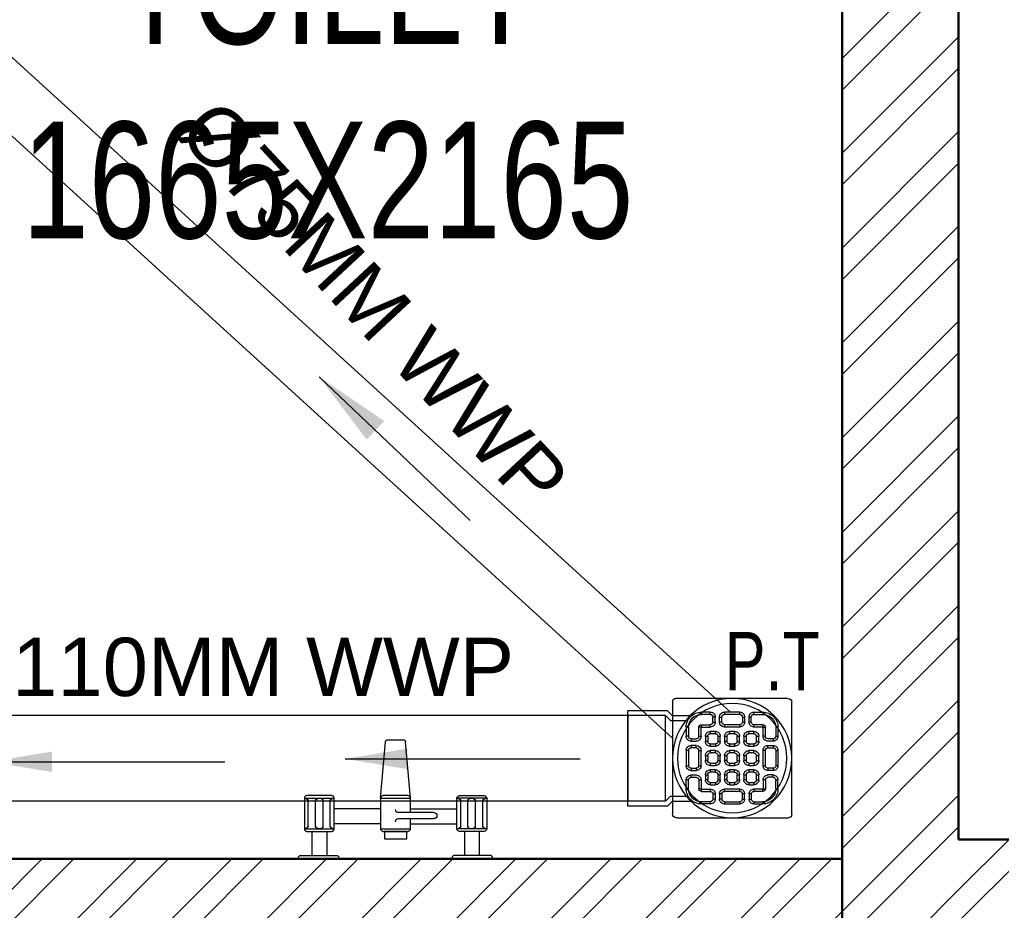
# Model space of a CAD drawing. Header units: millimetres. Extents: x 554 to 29966, y 4404 to 52986.
# Drawn here: x 18067 to 19330, y 20709 to 21855 of the extents above; entities that cross this region are included whole.
import ezdxf

# ---------------------------------------------------------------- set-up
doc = ezdxf.new("R2010")
doc.units = ezdxf.units.MM
doc.linetypes.add('DASHED2', pattern=[0.375, 0.25, -0.125])
for name, color, linetype, lineweight in [('A-TEXT-ROOM-50', 7, 'Continuous', 9), ('FUR', 7, 'Continuous', 15), ('PP-BEAM', 6, 'DASHED2', 30), ('PP-WALL', 7, 'Continuous', 30), ('WALL HATCH', 8, 'Continuous', 0)]:
    doc.layers.add(name, color=color, linetype=linetype, lineweight=lineweight)
doc.layers.add('SH - WWP', color=94, linetype='Continuous', lineweight=0, true_color=0x009e00)
doc.layers.add('SH- WWP', color=92, linetype='Continuous')
doc.styles.add('_MAA_200', font='Arial Narrow.ttf', dxfattribs={"height": 100})
doc.styles.add('ARIAL', font='Arial.ttf')
doc.styles.add('ARIEL', font='SANSS___.TTF', dxfattribs={"width": 0.75})
doc.styles.get("Standard").update_dxf_attribs({"font": 'arial.ttf'})
doc.dimstyles.new('COLUMN DIM PLAN', dxfattribs={"dimtxt": 100, "dimasz": 50, "dimexe": 0, "dimexo": 0, "dimgap": 30, "dimtad": 0, "dimdec": 0, "dimdsep": 46, "dimtxsty": '_MAA_200', "dimblk": 'ARCHTICK', "dimcen": 2.5, "dimdle": 50, "dimclrd": 256, "dimclre": 256, "dimclrt": 256, "dimadec": 0, "dimazin": 0, "dimtfac": 1, "dimtdec": 0, "dimtmove": 1, "dimatfit": 3, "dimfxl": 1, "dimlwd": -1, "dimlwe": -1, "dimarcsym": 0})
pattern_1 = [(45, (-2728487.738031354, 3305291.588856062), (-60.98795987733971, 60.98795987733972), []), (45, (-2728447.079391504, 3305291.588856062), (-60.98795987733971, 60.98795987733972), [])]

# ---------------------------------------------------------------- blocks, each defined once
blk = doc.blocks.new('BATH-MX-PN')
for p, q in [((0.5043097716843477, 0), (-0.5043097716843477, 0)), ((-4.21781996241043, -1.383619543368695), (-4.21781996241043, -0.1718902984205215)), ((-3.46781996241043, -1.383619543368695), (-3.46781996241043, -0.1718902984205215)), ((3.467819962406792, -1.383619543368695), (3.467819962406792, -0.1718902984205215)), ((4.217819962406792, -1.383619543368695), (4.217819962406792, -0.1718902984205215)), ((-0.75, -1.771001531083584), (-3.09281996241043, -1.771001531083584)), ((0.75, -1.771001531083584), (3.092819962406792, -1.771001531083584)), ((0.1484578810177481, -2.023837660305614), (1.935955983282838, -2.023837660305614)), ((1.935955983282838, -2.327232387920957), (0.1484578810177481, -2.327232387920957)), ((-0.75, -2.521001531083584), (-3.108424269861643, -2.521001531083584)), ((0.75, -2.521001531083584), (3.108424269858005, -2.521001531083584)), ((-0.75, -3.056391233252725), (-0.5083386521564535, -5.883959367659372)), ((0.75, -3.056391233252497), (0.5083386521582725, -5.883959367659826)), ((-0.3836601466664433, -5.99999999999909), (0.3836601466682623, -5.99999999999909))]:
    blk.add_line(p, q)
at = {"color": 3}
for p, q in [((-4.59281996241043, -1.50861954336892), (-3.09281996241043, -1.50861954336892)), ((-4.401132999813853, -1.633619543369149), (-4.401132999813853, -2.931391233252725)), ((-4.030337263991896, -1.633619543369149), (-4.030337263991896, -2.931391233252725)), ((-3.63863092018073, -1.633619543369149), (-3.63863092018073, -2.931391233252725)), ((-3.284506925007008, -1.633619543369149), (-3.284506925007008, -2.931391233252725)), ((-0.75, -1.50861954336892), (0.75, -1.50861954336892)), ((4.592819962406792, -1.50861954336892), (3.092819962406792, -1.50861954336892)), ((3.284506925003368, -1.633619543369149), (3.284506925003368, -2.931391233252725)), ((3.638630920177091, -1.633619543369149), (3.638630920177091, -2.931391233252725)), ((4.030337263988258, -1.633619543369149), (4.030337263988258, -2.931391233252725)), ((4.401132999810213, -1.633619543369149), (4.401132999810213, -2.931391233252725)), ((-4.59281996241043, -3.056391233252725), (-3.09281996241043, -3.056391233252725)), ((-0.75, -3.056391233252725), (0.75, -3.056391233252725)), ((4.592819962406792, -3.056391233252725), (3.092819962406792, -3.056391233252725))]:
    blk.add_line(p, q, dxfattribs=at)
for points in [[(-4.764808629784964, -0.1718902984205215), (-2.975146603770553, -0.1718902984205215, 0.4142135623730951), (-2.850146603770553, -0.0468902984205215), (-2.850146603770553, 6.821e-13), (-4.889808629784964, 6.821e-13), (-4.889808629784964, -0.0468902984205215, 0.4142135623730951)], [(4.764808629781327, -0.1718902984205215), (2.975146603766915, -0.1718902984205215, -0.4142135623730951), (2.850146603766915, -0.0468902984205215), (2.850146603766915, 6.821e-13), (4.889808629781327, 6.821e-13), (4.889808629781327, -0.0468902984205215, -0.4142135623730951)], [(-4.46781996241043, -1.383619543368922), (-3.21781996241043, -1.383619543368922, -0.4142135623731435), (-3.09281996241043, -1.508619543368695), (-3.09281996241043, -3.056391233252497, -0.4142135623730951), (-3.21781996241043, -3.181391233252497), (-4.46781996241043, -3.181391233252497, -0.4142135623731435), (-4.59281996241043, -3.056391233252725), (-4.59281996241043, -1.50861954336892, -0.4142135623730951)], [(4.467819962406792, -1.383619543368922), (3.217819962406792, -1.383619543368922, 0.4142135623731435), (3.092819962406792, -1.508619543368695), (3.092819962406792, -3.056391233252497, 0.4142135623730951), (3.217819962406792, -3.181391233252497), (4.467819962406792, -3.181391233252497, 0.4142135623731435), (4.592819962406792, -3.056391233252725), (4.592819962406792, -1.50861954336892, 0.4142135623730951)]]:
    blk.add_lwpolyline(points, format="xyb", close=True)
blk.add_lwpolyline([(0.75, -2.327232387920957), (0.75, -3.056391233252497, -0.4142135623730951), (0.625, -3.181391233252497), (-0.625, -3.181391233252497, -0.4142135623731435), (-0.75, -3.056391233252725), (-0.75, -1.50861954336892, -0.4142135623730951), (-0.625, -1.383619543368922), (0.625, -1.383619543368922, -0.4142135623731435), (0.75, -1.508619543368695), (0.75, -2.023837660305614)], format="xyb")
blk.add_lwpolyline([(-0.562500000001819, -1.008619543368012), (0.562500000001819, -1.008619543368012), (0.562500000001819, -1.383619543368695), (-0.562500000001819, -1.383619543368695)], close=True)
for centre, radius, start, end in [((-4.584641988545627, -1.705554222123964), 0.1971044062240025, 21.40495078867724, 92.37791704782197), ((-3.834484092085403, -1.724553403151274), 0.2159338597811766, 24.9052573512395, 155.0947426488699), ((-3.100997936275232, -1.705554222123964), 0.1971044062236953, 87.62208295217803, 158.5950492113227), ((3.100997936271595, -1.705554222123964), 0.1971044062236953, 21.40495078867724, 92.37791704782197), ((3.834484092081765, -1.724553403151274), 0.2159338597811766, 24.90525735113007, 155.0947426487605), ((4.584641988541988, -1.705554222123964), 0.1971044062240025, 87.62208295217803, 158.5950492113227), ((-4.584641988545627, -2.85945655449791), 0.1971044062236953, 267.6220829521781, 338.5950492113228), ((-3.834484092085403, -2.840457373470597), 0.2159338597828265, 204.9052573510362, 335.0947426488543), ((-3.100997936275232, -2.85945655449791), 0.1971044062240025, 201.4049507886773, 272.3779170478219), ((3.100997936271595, -2.85945655449791), 0.1971044062240025, 267.6220829521781, 338.5950492113228), ((3.834484092081765, -2.840457373470597), 0.2159338597828265, 204.9052573511457, 335.0947426489638), ((4.584641988541988, -2.85945655449791), 0.1971044062236953, 201.4049507886773, 272.3779170478219)]:
    blk.add_arc(centre, radius, start, end, dxfattribs=at)
for centre, radius, start, end in [((0.1484578810177481, -1.872140296500901), 0.1516973638076706, 180, 270), ((0.1484578810177481, -2.47892975172567), 0.1516973638076706, 90.00000000000006, 180), ((1.935955983282838, -2.175535024113286), 0.1516973638076706, 270, 90), ((-0.3836601466664433, -5.87499999999909), 0.125, 184.1101959847195, 269.999999999987), ((0.3836601466682623, -5.874999999999543), 0.125, 269.9999999999705, 355.8898040152803)]:
    blk.add_arc(centre, radius, start, end)
blk = doc.blocks.new('PP-P TRAP')
at = {"linetype": 'Continuous', "ltscale": 0.005}
for p, q in [((-556.185847199262, 11572.39852782157), (-571.660399644338, 11572.39852782157)), ((-550.0192182935675, 11572.39852782157), (-554.3796834098465, 11568.0380627053)), ((-550.0192182935675, 11497.39852782158), (-550.0192182935675, 11572.39852782157)), ((-550.0192182935675, 11572.39852782157), (-516.8796834098467, 11572.39852782157)), ((-554.3796834098465, 11568.0380627053), (-567.7196047644335, 11568.0380627053)), ((-554.3796834098465, 11501.75899293786), (-568.1954321768212, 11501.75899293786)), ((-550.0192182935675, 11497.39852782158), (-554.3796834098465, 11501.75899293786)), ((-556.185847199262, 11497.39852782158), (-572.2578822526878, 11497.39852782158)), ((-550.0192182935675, 11497.39852782158), (-516.8796834098465, 11497.39852782158))]:
    blk.add_line(p, q, dxfattribs=at)
at = {"linetype": 'Continuous'}
for p, q in [((-551.8253820829827, 11576.75899293785), (-556.2025601625498, 11572.38181485831)), ((-551.8253820829827, 11576.75899293785), (-516.8796834098467, 11576.75899293785)), ((-516.8796834098465, 11493.0380627053), (-516.8796834098465, 11576.75899293785)), ((-551.8253820829827, 11493.0380627053), (-556.185847199262, 11497.39852782158)), ((-551.8253820829827, 11493.0380627053), (-516.8796834098465, 11493.0380627053))]:
    blk.add_line(p, q, dxfattribs=at)
blk.add_line((-516.8796834098467, 11572.39852782157), (-516.8796834098467, 11497.39852782158))
at = {"linetype": 'Continuous', "ltscale": 0.005}
for centre, radius in [((-608.4494508520622, 11535.18922549547), 52.32558139534866), ((-608.449450852138, 11535.18922549547), 47.96511627912035)]:
    blk.add_circle(centre, radius, dxfattribs=at)
blk = doc.blocks.new('PP-GRATING')
at = {"linetype": 'Continuous'}
for p, q in [((-966.4144129025217, -274.4429028515654), (-864.7485518642907, -274.442902851642)), ((-969.9000995671132, -379.5944505533491), (-969.9000995669104, -277.9285895157014)), ((-861.8438129772788, -277.3476417382476), (-861.8438129774815, -379.013502777595)), ((-943.7574495858084, -286.8751847800874), (-943.7574495856059, -288.9665967785021)), ((-935.6241807027341, -286.8751847803665), (-943.7574485713403, -286.8751847799599)), ((-935.6241807025312, -288.9665967787812), (-943.7574485713403, -288.9665967787812)), ((-935.6241807025312, -288.9665967787812), (-935.6241807027341, -286.8751847803665)), ((-933.3003895928712, -295.9379701066707), (-933.3003895926427, -291.2903879291718)), ((-931.2089775941515, -291.2903879655918), (-933.3003895928712, -291.2903879648821)), ((-931.2089775939234, -295.9379701069499), (-931.2089775945576, -291.290387928817)), ((-927.2585327082877, -291.290389916237), (-927.2585327080847, -295.9379720943947)), ((-925.1671207102022, -291.290389915907), (-927.2585327082877, -291.290389916237)), ((-925.1671207102022, -291.290389915907), (-925.1671207099994, -295.93797209404)), ((-922.8433296001364, -286.8751869309629), (-908.9005829436215, -286.8751869309629)), ((-922.8433296007704, -288.9665989293776), (-908.9005829434187, -288.9665989287187)), ((-922.843329194983, -288.966598806196), (-922.8433291947547, -286.8751868077811)), ((-908.9005829434187, -286.8751868083393), (-908.9005829436215, -288.966598806779)), ((-906.5767918339616, -295.9379721354809), (-906.5767918345956, -291.2903900383022)), ((-904.4853798354704, -291.2903901468003), (-906.5767918341901, -291.2903901471543)), ((-904.4853798356733, -295.937972135151), (-904.4853798359017, -291.2903900379471)), ((-900.5349349496063, -295.9379701069499), (-900.5349349498343, -291.290387928792)), ((-900.5349349500374, -291.2903879651352), (-898.4435229513178, -291.290387965211)), ((-898.4435229508866, -295.9379701066208), (-898.4435229511147, -291.2903879284363)), ((-896.1197318420891, -286.875184780518), (-887.9864639724175, -286.8751847809496)), ((-896.1197318418609, -288.9665967782738), (-896.1197318420891, -286.875184780518)), ((-896.1197318418609, -288.9665967782738), (-887.9864639726202, -288.9665967787053)), ((-887.9864629585833, -286.8751847806198), (-887.9864629585833, -288.9665967784004)), ((-955.3764051326382, -300.5855523253316), (-957.4678171315609, -300.5855523258889)), ((-957.4678171311548, -300.5855517172084), (-957.4678171315609, -308.7188210875317)), ((-955.376405132841, -300.5855517179192), (-955.3764051324353, -308.7188210872027)), ((-946.0812406950376, -308.7188212087107), (-946.0812406946319, -300.5855522046859)), ((-943.9898286961154, -300.5855522043308), (-946.0812406948347, -300.5855523264222)), ((-943.989828696344, -308.7188212090148), (-943.9898286961154, -300.5855522043308)), ((-943.7574495851745, -298.2617612168375), (-943.7574495853779, -300.3531732145934)), ((-943.7574495851745, -298.2617612168375), (-935.6241811078874, -298.2617612157479)), ((-943.7574495853779, -300.3531732145934), (-935.6241811085215, -300.3531732147717)), ((-935.6241811085215, -300.3531732147717), (-935.6241811078874, -298.2617612157479)), ((-933.3003895928712, -295.9379701066707), (-931.2089775939234, -295.9379701069499)), ((-927.2585327080847, -295.93797205762), (-925.1671207099994, -295.93797209404)), ((-922.8433296007704, -298.2617632444057), (-908.9005829434187, -298.2617632450646)), ((-922.8433296007704, -298.2617632444057), (-922.8433296001364, -300.3531752428454)), ((-922.8433296001364, -300.3531752428454), (-908.9005829436215, -300.3531752428454)), ((-908.9005829434187, -298.2617632450646), (-908.9005829436215, -300.3531752428454)), ((-906.5767918339616, -295.9379721354809), (-904.4853798356733, -295.937972135151)), ((-898.4435229508866, -295.9379701066208), (-900.5349349496063, -295.9379701069499)), ((-887.9864629592171, -298.261761216686), (-896.1197314365048, -298.2617612162803)), ((-896.1197314360736, -300.3531732153041), (-896.1197314365048, -298.2617612162803)), ((-887.986462958786, -300.3531732151016), (-896.1197314360736, -300.3531732153041)), ((-887.9864629592171, -298.261761216686), (-887.986462958786, -300.3531732151016)), ((-887.7540838476425, -308.7188212085331), (-887.7540838480483, -300.5855522044575)), ((-887.7540838480483, -300.5855522044575), (-885.6626718495572, -300.5855523258639)), ((-885.6626718491261, -308.7188212094464), (-885.6626718493542, -300.5855522041276)), ((-876.3675074111198, -300.585551718249), (-876.3675074115511, -308.7188210875069)), ((-876.3675074113228, -300.5855523256615), (-874.2760954128314, -300.5855523265996)), ((-874.2760954130345, -300.5855517179192), (-874.2760954128314, -308.7188210871777)), ((-955.3764051324353, -308.7188210872027), (-957.4678171313577, -308.718820978274)), ((-953.0526140236123, -311.0426123182942), (-948.4050322096482, -311.0426123178128)), ((-953.0526140236123, -311.0426123182942), (-953.0526140234092, -313.1340243171158)), ((-946.0812406950376, -308.7188212087107), (-943.989828696344, -308.7188212090148)), ((-940.0393838102766, -313.3664033469238), (-940.0393838104795, -308.718821168741)), ((-937.9479718117602, -308.718821168411), (-940.0393838104795, -308.718821168741)), ((-937.9479718117602, -313.3664033059901), (-937.9479718117602, -308.7188212089898)), ((-935.6241807025312, -304.3036180204679), (-930.9765986865107, -304.303618019504)), ((-935.6241807021, -306.3950300180712), (-935.6241807025312, -304.3036180204679)), ((-935.6241804994091, -306.395030099761), (-930.976598483414, -306.395030100065)), ((-930.9765986865107, -304.303618019504), (-930.9765986863077, -306.3950300183244)), ((-928.652807373754, -308.7188212493652), (-928.6528073739566, -313.366403427549)), ((-926.5613953752375, -308.7188211283398), (-928.6528073743879, -308.718821127629)), ((-926.5613953752375, -308.7188211283398), (-926.5613953752375, -313.3664032255682)), ((-922.6109504896015, -313.366403427524), (-922.6109504896015, -308.718821249771)), ((-920.5195384908819, -308.718821249416), (-922.6109504896015, -308.718821249771)), ((-920.5195384913134, -313.3664034278022), (-920.5195384908819, -308.718821249416)), ((-918.195747381425, -304.3036181008639), (-913.5481653654297, -304.3036181011929)), ((-918.195747381222, -306.3950300992796), (-918.195747381425, -304.3036181008639)), ((-918.195747381222, -306.3950300992796), (-913.5481653652266, -306.3950300995827)), ((-913.5481653654297, -304.3036181011929), (-913.5481653652266, -306.3950300995827)), ((-911.224374053307, -308.7188212086598), (-911.2243740530788, -313.366403306929)), ((-909.1329620547906, -308.7188212095989), (-911.224374053307, -308.7188212086598)), ((-909.1329620547906, -308.7188212095989), (-909.1329620541566, -313.3664033059652)), ((-905.1825171687235, -313.3664034286653), (-905.1825171691548, -308.7188212498477)), ((-903.0911051704352, -308.7188212495178), (-905.1825171691548, -308.7188212498477)), ((-903.0911051702068, -313.3664034283354), (-903.0911051704352, -308.7188212495178)), ((-900.767314060978, -304.3036181009396), (-896.1197320443487, -304.3036181012437)), ((-900.7673140605467, -306.395030099761), (-900.767314060978, -304.3036181009396)), ((-900.7673140605467, -306.395030099761), (-896.1197320445515, -306.395030100065)), ((-896.1197320443487, -304.3036181012437), (-896.1197320445515, -306.395030100065)), ((-893.7959407322008, -308.7188212087366), (-893.7959407326317, -313.3664033063451)), ((-891.7045287334813, -308.7188212088124), (-893.7959407322008, -308.7188212087366)), ((-891.7045287334813, -308.7188212088124), (-891.7045287341155, -313.3664033060151)), ((-885.6626718491261, -308.7188212094464), (-887.7540838476425, -308.7188212085331)), ((-878.6912985205768, -311.0426123188275), (-883.3388803343128, -311.0426123191058)), ((-878.6912985205768, -311.0426123188275), (-878.6912985209829, -313.1340243172173)), ((-876.3675074115511, -308.7188210875069), (-874.2760954126034, -308.7188209776908)), ((-953.0526140234092, -313.1340243171158), (-948.4050322098763, -313.1340243168367)), ((-948.4050318042919, -317.0844692024214), (-953.0526138202873, -317.0844692021432)), ((-953.0526138202873, -317.0844692021432), (-953.0526138205155, -319.175881201167)), ((-948.4050318042919, -319.1758812012428), (-953.0526138205155, -319.175881201167)), ((-948.4050318042919, -319.1758812012428), (-948.4050318042919, -317.0844692024214)), ((-937.9479718115574, -313.3664033465688), (-940.0393838102766, -313.3664033469238)), ((-930.9765988889983, -315.6901945372342), (-935.624180702303, -315.6901945375133)), ((-935.6241802965158, -315.6901944562292), (-935.6241802969467, -317.781606455253)), ((-930.976598483617, -317.7816064549988), (-935.6241802969467, -317.781606455253)), ((-930.9765984838454, -315.6901944559501), (-930.976598483617, -317.7816064549988)), ((-928.6528073741852, -313.3664032246551), (-926.5613953752375, -313.3664032255682)), ((-920.5195384913134, -313.3664034278022), (-922.6109504896015, -313.366403427524)), ((-913.5481651629673, -315.6901945371834), (-918.1957469758659, -315.6901945368286)), ((-918.1957469758659, -315.6901945368286), (-918.1957469758659, -317.7816065364863)), ((-913.5481651623332, -317.7816065360048), (-918.1957469758659, -317.7816065364863)), ((-913.5481651629673, -315.6901945371834), (-913.5481651623332, -317.7816065360048)), ((-911.2243740530788, -313.366403306929), (-909.1329620541566, -313.3664033059652)), ((-903.0911051702068, -313.3664034283354), (-905.1825171687235, -313.3664034286653)), ((-896.119731841658, -315.6901945376909), (-900.7673136549879, -315.6901945367268)), ((-900.7673136549879, -315.6901945367268), (-900.7673136553937, -317.7816065357256)), ((-896.119731841658, -317.7816065360806), (-900.7673136553937, -317.7816065357256)), ((-896.119731841658, -315.6901945376909), (-896.119731841658, -317.7816065360806)), ((-893.7959407326317, -313.3664033063451), (-891.7045287341155, -313.3664033060151)), ((-883.3388807398971, -317.084469203158), (-878.6912987238762, -317.0844692034361)), ((-883.3388807398971, -319.1758812009378), (-883.3388807398971, -317.084469203158)), ((-883.3388807398971, -319.1758812009378), (-878.6912987236735, -319.1758812012169)), ((-878.6912985209829, -313.1340243172173), (-883.3388803341097, -313.1340243168875)), ((-878.6912987238762, -317.0844692034361), (-878.6912987236735, -319.1758812012169)), ((-957.4678171309264, -321.4996723105473), (-957.4678171309264, -335.442418845859)), ((-955.3764051326382, -321.4996723108265), (-957.4678171309264, -321.4996723105473)), ((-955.3764051326382, -321.4996723108265), (-955.376405132841, -335.4424188455033)), ((-946.0812406948347, -335.4424189676961), (-946.0812406946319, -321.4996723106241)), ((-946.0812406946319, -321.4996723106241), (-943.9898286965462, -321.4996723106998)), ((-943.989828696344, -335.4424189673421), (-943.9898286965462, -321.4996723106998)), ((-940.0393838102766, -330.7948370433331), (-940.0393838109107, -326.147254864946)), ((-937.947971811963, -326.1472548646171), (-940.0393838109107, -326.147254864946)), ((-937.947971811963, -330.7948366266401), (-937.947971811963, -326.1472545302478)), ((-935.6241807021, -321.732051715405), (-930.9765986865107, -321.7320517157349)), ((-935.624180702303, -323.8234637144797), (-935.6241807021, -321.732051715405)), ((-935.6241804996376, -323.8234634210441), (-930.976598483617, -323.8234634206901)), ((-930.9765986865107, -321.7320517157349), (-930.9765986861046, -323.8234637147588)), ((-928.6528073741852, -326.1472545704467), (-928.652807373754, -330.794836748807)), ((-926.5613953758714, -326.147254824139), (-928.6528073741852, -326.147254823835)), ((-926.5613953758714, -326.147254824139), (-926.5613953756686, -330.7948369217744)), ((-922.6109504896015, -330.794836748782), (-922.6109504893986, -326.1472545704208)), ((-920.5195384908819, -326.1472545706999), (-922.6109504893986, -326.1472545704208)), ((-920.5195384915162, -330.7948367482238), (-920.5195384908819, -326.1472545706999)), ((-918.195747381425, -321.7320514221478), (-913.5481653654297, -321.7320514224518)), ((-918.195747381425, -323.8234634205376), (-918.195747381425, -321.7320514221478)), ((-918.195747381425, -323.8234634205376), (-913.5481653654297, -323.8234634202326)), ((-913.5481653654297, -321.7320514224518), (-913.5481653654297, -323.8234634202326)), ((-911.2243740530788, -326.1472545299438), (-911.2243740530788, -330.794836627578)), ((-909.1329620549934, -326.1472545295889), (-911.2243740530788, -326.1472545299438)), ((-909.1329620549934, -326.1472545295889), (-909.1329620543593, -330.7948366272233)), ((-905.1825171685207, -330.7948373470134), (-905.1825171685207, -326.1472551686273)), ((-903.0911051702068, -326.1472551682723), (-905.1825171685207, -326.1472551686273)), ((-903.0911051704352, -330.7948367483256), (-903.0911051704352, -326.1472545701427)), ((-900.7673140607753, -321.7320520203542), (-896.1197320447546, -321.7320520206325)), ((-900.7673140605467, -323.8234640187692), (-900.7673140607753, -321.7320520203542)), ((-900.767314060978, -323.8234634210441), (-896.1197320445515, -323.8234634200811)), ((-896.1197320447546, -321.7320520206325), (-896.1197320443487, -323.8234640183892)), ((-893.7959407322008, -326.1472545291832), (-893.795940732429, -330.7948366276538)), ((-891.7045287341155, -326.1472551277953), (-893.7959407319977, -326.1472551281253)), ((-891.7045287341155, -326.1472551277953), (-891.7045287339121, -330.7948372254298)), ((-887.7540838476425, -335.4424189681018), (-887.7540838478452, -321.4996723110547)), ((-885.6626718489232, -321.4996723117645), (-887.7540838478452, -321.4996723110547)), ((-885.6626718493542, -335.4424189677728), (-885.6626718489232, -321.4996723117645)), ((-876.3675074111198, -321.499672311587), (-876.3675074115511, -335.4424188458331)), ((-876.3675074111198, -321.499672311587), (-874.2760954126034, -321.499672311258)), ((-874.2760954126034, -321.499672311258), (-874.2760954126034, -335.4424188455033)), ((-957.4678171307235, -335.4424187363721), (-955.376405132841, -335.4424188455033)), ((-953.0526140234092, -337.7662100763934), (-948.4050322102825, -337.7662100773814)), ((-953.0526140234092, -337.7662100763934), (-953.0526140234092, -339.8576220754421)), ((-948.4050322102825, -337.7662100773814), (-948.4050325752878, -339.8576220758229)), ((-946.0812406948347, -335.4424189676961), (-943.989828696344, -335.4424189673421)), ((-937.947971811963, -330.7948370429782), (-940.0393838102766, -330.7948370433331)), ((-930.9765988889983, -333.1186278585182), (-935.6241807021, -333.1186278587972)), ((-935.6241802971496, -333.1186281526377), (-935.6241802969467, -335.2100401504193)), ((-930.9765984832111, -335.2100401499378), (-935.6241802969467, -335.2100401504193)), ((-930.976598483414, -333.1186281523595), (-930.9765984832111, -335.2100401499378)), ((-928.6528073743879, -330.7948369208613), (-926.5613953756686, -330.7948369217744)), ((-920.5195384915162, -330.7948367482238), (-922.6109504896015, -330.794836748782)), ((-913.5481651629673, -333.118627858873), (-918.1957469762718, -333.1186278581124)), ((-918.1957469762718, -333.1186278581124), (-918.1957469760687, -335.2100398565022)), ((-913.5481651627387, -335.2100398566288), (-918.1957469760687, -335.2100398565022)), ((-913.5481651629673, -333.118627858873), (-913.5481651627387, -335.2100398566288)), ((-911.2243740530788, -330.794836627578), (-909.1329620543593, -330.7948366272233)), ((-903.0911051702068, -330.7948373477241), (-905.1825171685207, -330.7948373470134)), ((-896.1197318418609, -333.1186278577068), (-900.7673136551908, -333.1186278579858)), ((-900.7673136556219, -333.1186284563189), (-900.7673136551908, -335.2100404547087)), ((-896.1197318420891, -335.2100404554951), (-900.7673136551908, -335.2100404547087)), ((-896.119731841455, -333.1186284566738), (-896.1197318420891, -335.2100404554951)), ((-893.7959407326317, -330.7948372257596), (-891.7045287339121, -330.7948372254298)), ((-885.6626718493542, -335.4424189677728), (-887.7540838476425, -335.4424189681018)), ((-878.691298521211, -337.7662100771531), (-883.3388803338815, -337.7662100774331)), ((-883.3388803338815, -337.7662100774331), (-883.3388799691041, -339.8576220762536)), ((-878.691298521211, -337.7662100771531), (-878.6912985207797, -339.8576220755686)), ((-874.2760954126034, -335.4424187360173), (-876.3675074115511, -335.4424188458331)), ((-953.0526140234092, -339.8576220754421), (-948.4050322100792, -339.857622075797)), ((-953.0526140234092, -345.8994803956497), (-953.0526140234092, -343.8080683978949)), ((-953.0526140234092, -343.8080683978949), (-948.4050322100792, -343.8080683976407)), ((-953.0526140234092, -345.8994803956497), (-948.4050322100792, -345.8994803953965)), ((-940.0393838104795, -348.2232699888317), (-940.0393838109107, -343.5756878100149)), ((-937.947971811963, -343.5756878107506), (-940.0393838109107, -343.5756878100149)), ((-937.947971811963, -348.223269947899), (-937.9479718121913, -343.5756878513284)), ((-935.6241807025312, -339.1604846621726), (-930.9765986865107, -339.1604846612336)), ((-935.6241807021, -341.2518966599792), (-935.6241807025312, -339.1604846621726)), ((-935.6241804992064, -341.2518967417199), (-930.976598483617, -341.251896741973)), ((-930.9765986865107, -339.1604846612336), (-930.9765986863077, -341.2518966602323)), ((-928.6528073741852, -343.5756878910708), (-928.6528073741852, -348.2232700694579)), ((-926.5613953752375, -343.5756877696395), (-928.6528073739566, -343.5756877693346)), ((-926.5613953752375, -343.5756877696395), (-926.5613953756686, -348.2232698679078)), ((-922.6109504896015, -348.2232700698377), (-922.6109504893986, -343.5756878916798)), ((-920.5195384910851, -343.5756878913498), (-922.6109504893986, -343.5756878916798)), ((-920.5195384908819, -348.2232700695078), (-920.5195384910851, -343.5756878913498)), ((-918.1957473816533, -339.1604847434058), (-913.5481653654297, -339.1604847424678)), ((-918.195747381425, -341.2518967411874), (-918.1957473816533, -339.1604847434058)), ((-918.195747381425, -341.2518967411874), (-913.5481653654297, -341.2518967412891)), ((-913.5481653654297, -339.1604847424678), (-913.5481653654297, -341.2518967412891)), ((-911.224374053307, -343.5756878505687), (-911.2243740530788, -348.223269947594)), ((-909.1329620549934, -343.5756878513035), (-911.224374053307, -343.5756878505687)), ((-909.1329620549934, -343.5756878513035), (-909.1329620547906, -348.2232699485071)), ((-905.1825171691548, -348.2232700693304), (-905.1825171687235, -343.5756878905126)), ((-903.091105169801, -343.5756878912233), (-905.1825171687235, -343.5756878905126)), ((-903.0911051704352, -348.2232700696094), (-903.091105169801, -343.5756878912233)), ((-900.7673140607753, -339.1604847426711), (-896.1197320445515, -339.1604847429493)), ((-900.767314060978, -341.251896741035), (-900.7673140607753, -339.1604847426711)), ((-900.767314060978, -341.251896741035), (-896.1197320449828, -341.251896741365)), ((-896.1197320445515, -339.1604847429493), (-896.1197320449828, -341.251896741365)), ((-893.795940732429, -343.575687850467), (-893.7959407322008, -348.2232699476706)), ((-891.7045287334813, -343.5756878514052), (-893.795940732429, -343.575687850467)), ((-891.7045287334813, -343.5756878514052), (-891.7045287341155, -348.2232699483805)), ((-878.6912985207797, -339.8576220755686), (-883.3388803343128, -339.8576220758478)), ((-878.691298521211, -343.8080683973874), (-883.3388803343128, -343.8080683976917)), ((-878.6912985207797, -345.8994803957772), (-883.3388803343128, -345.8994803960814)), ((-878.6912985207797, -345.8994803957772), (-878.691298521211, -343.8080683973874)), ((-957.4678171315609, -356.356540996609), (-957.4678171315609, -348.2232716273253)), ((-955.376405132841, -348.2232716269705), (-957.4678171317888, -348.2232717361525)), ((-955.376405132841, -356.3565409968891), (-955.376405132841, -348.2232716269705)), ((-946.0812406948347, -348.2232715050569), (-943.9898286965462, -348.2232715053352)), ((-946.0812406948347, -348.2232715050569), (-946.0812406950379, -356.3565405097406)), ((-943.9898286965462, -348.2232715053352), (-943.989828696344, -356.3565405106538)), ((-937.9479718121913, -348.2232699884777), (-940.0393838104795, -348.2232699888317)), ((-930.976598483414, -350.5470611790414), (-935.6241807027341, -350.5470611787873)), ((-935.6241802967439, -350.5470610981372), (-935.6241802969467, -352.6384730965528)), ((-930.9765984838454, -352.6384730962728), (-935.6241802969467, -352.6384730965528)), ((-930.976598483414, -350.547061097883), (-930.9765984838454, -352.6384730962728)), ((-928.6528073743879, -348.2232698665632), (-926.5613953756686, -348.2232698679078)), ((-920.5195384908819, -348.2232700695078), (-922.6109504896015, -348.2232700698377)), ((-913.548165162536, -350.547061178863), (-918.1957469762718, -350.5470611793715)), ((-918.1957469762718, -350.5470611793715), (-918.1957469760687, -352.6384731781918)), ((-913.5481651627387, -352.6384731779387), (-918.1957469760687, -352.6384731781918)), ((-913.548165162536, -350.547061178863), (-913.5481651627387, -352.6384731779387)), ((-911.2243740530788, -348.223269947594), (-909.1329620547906, -348.2232699485071)), ((-903.0911051704352, -348.2232700696094), (-905.1825171691548, -348.2232700693304)), ((-896.1197318418609, -350.5470611789907), (-900.7673140607753, -350.5470611793963)), ((-900.7673136551908, -350.5470611792688), (-900.7673136551908, -352.6384731782925)), ((-896.119731841658, -352.6384731778112), (-900.7673136551908, -352.6384731782925)), ((-896.1197318418609, -350.5470611789907), (-896.119731841658, -352.6384731778112)), ((-893.7959407322008, -348.2232699476706), (-891.7045287341155, -348.2232699483805)), ((-887.7540838478452, -348.2232715048535), (-887.7540838476425, -356.3565405101722)), ((-885.6626718491261, -348.2232715057667), (-887.7540838478452, -348.2232715048535)), ((-885.6626718491261, -348.2232715057667), (-885.6626718493542, -356.3565405098423)), ((-876.3675074115511, -348.2232716273253), (-874.2760954130345, -348.2232717368623)), ((-876.3675074115511, -356.356540996584), (-876.3675074115511, -348.2232716273253)), ((-874.2760954130345, -356.3565409968632), (-874.2760954128314, -348.2232716269705)), ((-955.376405132841, -356.3565403882077), (-957.4678171317888, -356.3565403885626)), ((-943.989828696344, -356.3565405106538), (-946.0812406948347, -356.3565403880043)), ((-943.7574495856059, -356.5889194987676), (-935.6241811080904, -356.5889194991743)), ((-943.7574495851745, -358.6803314977923), (-943.7574495856059, -356.5889194987676)), ((-943.7574495851745, -358.6803314977923), (-935.6241811078874, -358.680331497563)), ((-935.6241811080904, -356.5889194991743), (-935.6241811078874, -358.680331497563)), ((-933.3003895935052, -361.0041226072493), (-933.300389593074, -365.6517047860412)), ((-933.3003895935052, -361.0041226072493), (-931.208977594786, -361.0041226068684)), ((-931.208977594786, -361.0041226068684), (-931.2089775945576, -365.6517047857112)), ((-927.2585327087185, -365.6517033902852), (-927.2585327089215, -361.0041212121264)), ((-927.2585327089215, -361.0041212484696), (-925.1671207099994, -361.0041212117715)), ((-925.1671207102022, -365.6517033899294), (-925.1671207099994, -361.0041212117715)), ((-922.8433296007706, -356.5889180638525), (-908.90058294385, -356.5889180632443)), ((-922.843329600542, -358.6803300626737), (-922.8433296007706, -356.5889180638525)), ((-922.843329600542, -358.6803300626737), (-908.90058294385, -358.6803300620648)), ((-908.90058294385, -358.6803300620648), (-908.90058294385, -356.5889180632443)), ((-906.5767918343926, -361.0041211724857), (-906.5767918343926, -365.6517032690814)), ((-906.5767918343926, -361.0041211724857), (-904.4853798361044, -361.0041211714969)), ((-904.4853798361044, -361.0041211714969), (-904.4853798359017, -365.6517032687264)), ((-900.5349349494034, -361.0041226068934), (-900.5349349502402, -365.6517047863192)), ((-898.4435229511147, -361.0041226078315), (-900.5349349494034, -361.0041226068934)), ((-898.4435229511147, -361.0041226078315), (-898.4435229511147, -365.6517047853563)), ((-887.986462958786, -356.5889194998839), (-896.1197314363017, -356.5889194997057)), ((-896.1197314363017, -356.5889194997057), (-896.1197314367076, -358.6803314974614)), ((-887.9864629590143, -358.6803314976898), (-896.1197314367076, -358.6803314974614)), ((-887.9864629590143, -358.6803314976898), (-887.986462958786, -356.5889194998839)), ((-887.7540838476425, -356.3565405101722), (-885.66267184976, -356.35654038874)), ((-876.3675074115511, -356.3565403885377), (-874.2760954132373, -356.3565403881827)), ((-943.7574495858084, -370.0669079345175), (-943.7574495853779, -367.9754959354938)), ((-935.6241807029373, -367.9754959351379), (-943.7574485715435, -367.9754959357978)), ((-935.6241807025312, -370.0669079339592), (-943.7574485717716, -370.0669079342135)), ((-935.6241807029373, -367.9754959351379), (-935.6241807025312, -370.0669079339592)), ((-931.2089775943546, -365.6517047489364), (-933.300389593074, -365.6517047492664)), ((-925.1671207102022, -365.6517033899294), (-927.2585327087185, -365.6517033902852)), ((-908.9005829442557, -367.9754945003762), (-922.8433291947547, -367.975494499818)), ((-922.8433291947547, -367.975494499818), (-922.843329195186, -370.0669064986386)), ((-908.9005829440526, -370.0669064987909), (-922.843329195186, -370.0669064986386)), ((-908.8889757099494, -368.0145827657901), (-908.9006923442168, -370.1059619445567)), ((-906.5522021797915, -365.7038466072838), (-904.4608230014056, -365.7155632417538)), ((-900.5349349502402, -365.6517047495455), (-898.4435229508866, -365.6517047492155)), ((-896.119731842292, -367.9754959363551), (-896.1197318418609, -370.0669079341117)), ((-896.119731842292, -367.9754959363551), (-887.9864639726202, -367.9754959356961)), ((-896.1197318418609, -370.0669079341117), (-887.9864639728486, -370.0669079345175)), ((-887.986462958786, -370.06690793439), (-887.986462958786, -367.9754959353662)), ((-865.3294996418706, -382.4991894410962), (-966.9953606803048, -382.4991894412477))]:
    blk.add_line(p, q, dxfattribs=at)
for centre, radius, start, end in [((-966.41441290275, -277.9285895151173), 3.485686664175378, 89.99999999165911, 179.9999999916435), ((-864.7485518640875, -277.3476417389076), 2.904738886812816, 359.9999999916459, 89.99999999165911), ((-943.7574495853779, -300.5855523260673), 13.7103675457565, 89.99999498908564, 179.999997000115), ((-943.7574495853779, -300.5855523260673), 11.61895554725127, 89.99999498908564, 179.999997000115), ((-935.6241807021, -291.2903878886689), 4.41520310795548, 359.999999002823, 89.99999999165911), ((-935.6241807021, -291.2903878886689), 2.323791109450251, 359.999999002823, 89.99999999165911), ((-922.8433295999083, -291.2903899155521), 4.41520310795548, 89.99998998650246, 179.9999999916435), ((-922.8433295999083, -291.2903899155521), 2.323791109450251, 89.99998998650246, 179.9999999916435), ((-908.9005829436215, -291.2903899155772), 4.41520310795548, 359.9999970017768, 89.99999999165911), ((-908.9005829436215, -291.2903899155772), 2.323791109450251, 359.9999970017768, 89.99999999165911), ((-896.119731841658, -291.2903878875793), 4.41520310795548, 89.99999999165911, 180.00000100387), ((-896.119731841658, -291.2903878875793), 2.323791109450251, 89.99999999165911, 180.00000100387), ((-887.9864629590143, -300.5855523261689), 13.7103675457565, 3.0032070968e-06, 90.00000499424233), ((-887.9864629590143, -300.5855523261689), 11.61895554725127, 3.0032070968e-06, 90.00000499424233), ((-943.7574495853779, -300.5855523260673), 2.323791109450251, 89.99999999165911, 179.999997000115), ((-943.7574495853779, -300.5855523260673), 0.2323791109450255, 89.99999999165911, 179.999997000115), ((-935.624180702303, -295.9379701063408), 4.41520310795548, 269.9999899865024, 359.9999999916459), ((-935.624180702303, -295.9379701063408), 2.323791109450251, 269.9999899865024, 359.9999999916459), ((-922.8433296007704, -295.937972134517), 4.41520310795548, 179.9999990011619, 269.9999999916591), ((-922.8433296007704, -295.937972134517), 2.323791109450251, 179.9999990011619, 269.9999999916591), ((-908.9005829434187, -295.9379721356075), 4.41520310795548, 269.9999999916591, 359.9999999916459), ((-908.9005829434187, -295.9379721356075), 2.323791109450251, 269.9999999916591, 359.9999999916459), ((-896.119731841024, -295.9379701078121), 4.41520310795548, 179.9999999916435, 270.0000099968256), ((-896.119731841024, -295.9379701078121), 2.323791109450251, 179.9999999916435, 270.0000099968256), ((-887.9864629590143, -300.5855523261689), 2.323791109450251, 3.0032070968e-06, 89.99999999165911), ((-887.9864629590143, -300.5855523261689), 0.2323791109450255, 3.0032070968e-06, 89.99999999165911), ((-953.0526140236123, -308.7188212087865), 4.41520310795548, 179.999997000115, 269.9999999916591), ((-953.0526140236123, -308.7188212087865), 2.323791109450251, 179.999997000115, 269.9999999916591), ((-948.4050318047232, -308.7188212096488), 4.41520310795548, 269.9999899865024, 359.9999999916459), ((-948.4050318047232, -308.7188212096488), 2.323791109450251, 269.9999899865024, 359.9999999916459), ((-935.624180702303, -308.7188211275023), 4.41520310795548, 89.99999999165911, 180.00000100387), ((-935.624180702303, -308.7188212086598), 2.323791109450251, 89.99999498908564, 179.9999999916435), ((-935.624180702303, -308.7188211275023), 2.323791109450251, 89.99999999165911, 180.00000100387), ((-930.976598483414, -308.7188211277306), 4.41520310795548, 359.9999999916459, 90.00000499424233), ((-930.976598483414, -308.7188212088881), 2.323791109450251, 359.999999002823, 89.99999999165911), ((-918.195747381425, -308.7188212087615), 4.41520310795548, 89.99999999165911, 180.00000100387), ((-918.195747381425, -308.7188212087615), 2.323791109450251, 89.99999999165911, 180.00000100387), ((-918.195747381425, -308.7188212087615), 2.323791109450251, 89.99999999165911, 180.00000100387), ((-913.5481651627387, -308.7188212089898), 4.41520310795548, 359.9999999916459, 90.00000499424233), ((-913.5481651627387, -308.7188212089898), 2.323791109450251, 359.9999999916459, 90.00000499424233), ((-900.7673140607753, -308.718821209268), 4.41520310795548, 89.99999999165911, 180.00000100387), ((-900.7673140607753, -308.718821209268), 2.323791109450251, 89.99999999165911, 180.00000100387), ((-896.119731841658, -308.7188212088374), 4.41520310795548, 359.9999999916459, 90.00000499424233), ((-896.119731841658, -308.7188212088374), 2.323791109450251, 359.9999999916459, 90.00000499424233), ((-883.3388807396689, -308.7188212091164), 4.41520310795548, 179.9999999916435, 270.0000099968256), ((-883.3388807396689, -308.7188212091164), 2.323791109450251, 179.9999999916435, 270.0000099968256), ((-878.6912985205768, -308.7188212093447), 2.323791109450251, 269.9999999916591, 3.0032070968e-06), ((-878.6912985205768, -308.7188212093447), 4.41520310795548, 269.9999999916591, 3.0032070968e-06), ((-953.0526140231811, -321.4996723111307), 4.41520310795548, 89.99999498908564, 179.9999999916435), ((-953.0526140231811, -321.4996723111307), 2.323791109450251, 89.99999498908564, 179.9999999916435), ((-948.405031804089, -321.4996723107248), 4.41520310795548, 359.9999999916459, 89.99999999165911), ((-948.405031804089, -321.4996723107248), 2.323791109450251, 359.9999999916459, 89.99999999165911), ((-935.6241807021, -313.3664033464682), 4.41520310795548, 179.9999999916435, 270.0000099968256), ((-935.6241807021, -313.3664034276256), 2.323791109450251, 179.999997000115, 269.9999999916591), ((-930.976598483414, -313.366403427828), 2.323791109450251, 269.9999899865024, 359.9999999916459), ((-930.9765984832111, -313.3664033466705), 4.41520310795548, 269.9999999916591, 3.0032070968e-06), ((-918.1957473818558, -313.366403428157), 4.41520310795548, 179.9999999916435, 270.0000099968256), ((-918.1957473818558, -313.366403428157), 2.323791109450251, 179.9999999916435, 270.0000099968256), ((-913.5481651629673, -313.3664034277264), 2.323791109450251, 269.9999999916591, 3.0032070968e-06), ((-913.5481651629673, -313.3664034277264), 4.41520310795548, 269.9999999916591, 3.0032070968e-06), ((-900.7673140603438, -313.3664034282079), 4.41520310795548, 179.9999999916435, 270.0000099968256), ((-900.7673140603438, -313.3664034282079), 2.323791109450251, 179.9999999916435, 270.0000099968256), ((-896.119731841455, -313.3664034282337), 2.323791109450251, 269.9999999916591, 3.0032070968e-06), ((-896.119731841455, -313.3664034282337), 4.41520310795548, 269.9999999916591, 3.0032070968e-06), ((-883.3388807396689, -321.4996723116637), 4.41520310795548, 89.99999999165911, 179.9999999916435), ((-883.3388807396689, -321.4996723116637), 2.323791109450251, 89.99999999165911, 179.9999999916435), ((-878.6912985207797, -321.4996723106241), 4.41520310795548, 359.9999999916459, 90.00000499424233), ((-878.6912985207797, -321.4996723106241), 2.323791109450251, 359.9999999916459, 90.00000499424233), ((-935.6241807025312, -326.1472548239617), 4.41520310795548, 89.99999999165911, 180.00000100387), ((-935.6241807018973, -326.1472545293357), 2.323791109450251, 89.99999498908564, 179.9999999916435), ((-935.6241807025312, -326.1472548239617), 2.323791109450251, 89.99999999165911, 180.00000100387), ((-930.976598483414, -326.1472548235309), 4.41520310795548, 359.9999999916459, 90.00000499424233), ((-930.976598483414, -326.1472545301471), 2.323791109450251, 359.999999002823, 89.99999999165911), ((-918.195747381425, -326.1472545304761), 4.41520310795548, 89.99999999165911, 180.00000100387), ((-918.195747381425, -326.1472545304761), 2.323791109450251, 89.99999999165911, 180.00000100387), ((-918.195747381425, -326.1472545304761), 2.323791109450251, 89.99999999165911, 180.00000100387), ((-913.548165162536, -326.1472545300455), 4.41520310795548, 359.9999999916459, 90.00000499424233), ((-913.548165162536, -326.1472545300455), 2.323791109450251, 359.9999999916459, 90.00000499424233), ((-900.7673140607753, -326.1472551286577), 4.41520310795548, 89.99999999165911, 180.00000100387), ((-900.7673140607753, -326.1472545305528), 2.323791109450251, 89.99999999165911, 180.00000100387), ((-900.7673140607753, -326.1472551286577), 2.323791109450251, 89.99999999165911, 180.00000100387), ((-896.1197318418609, -326.1472551282261), 4.41520310795548, 359.9999999916459, 90.00000499424233), ((-896.1197318418609, -326.1472545294872), 2.323791109450251, 359.9999999916459, 90.00000499424233), ((-953.052614023815, -335.4424189681787), 4.41520310795548, 179.999997000115, 269.9999999916591), ((-953.052614023815, -335.4424189681787), 2.323791109450251, 179.999997000115, 269.9999999916591), ((-948.4050318042919, -335.4424189677728), 4.41520310795548, 269.9999899865024, 359.9999999916459), ((-948.4050318042919, -335.4424189677728), 2.323791109450251, 269.9999899865024, 359.9999999916459), ((-935.6241807021, -330.7948370426992), 4.41520310795548, 179.9999999916435, 270.0000099968256), ((-935.624180702303, -330.7948367482747), 2.323791109450251, 179.999997000115, 269.9999999916591), ((-930.976598483414, -330.7948367489087), 2.323791109450251, 269.9999899865024, 359.9999999916459), ((-930.976598483414, -330.7948370429025), 4.41520310795548, 269.9999999916591, 3.0032070968e-06), ((-918.195747381222, -330.794836748148), 4.41520310795548, 179.9999999916435, 270.0000099968256), ((-918.195747381222, -330.794836748148), 2.323791109450251, 179.9999999916435, 270.0000099968256), ((-913.5481651629673, -330.7948367489844), 2.323791109450251, 269.9999999916591, 3.0032070968e-06), ((-913.5481651629673, -330.7948367489844), 4.41520310795548, 269.9999999916591, 3.0032070968e-06), ((-900.7673140607753, -330.7948373475718), 4.41520310795548, 179.9999999916435, 270.0000099968256), ((-900.7673140607753, -330.7948367486305), 2.323791109450251, 179.9999999916435, 270.0000099968256), ((-896.1197318418609, -330.7948367494927), 2.323791109450251, 269.9999999916591, 3.0032070968e-06), ((-896.119731841658, -330.7948373465579), 4.41520310795548, 269.9999999916591, 3.0032070968e-06), ((-883.338880740303, -335.4424189674429), 4.41520310795548, 179.9999999916435, 270.0000099968256), ((-883.338880740303, -335.4424189674429), 2.323791109450251, 179.9999999916435, 270.0000099968256), ((-878.691298521211, -335.4424189676711), 2.323791109450251, 269.9999999916591, 3.0032070968e-06), ((-878.691298521211, -335.4424189676711), 4.41520310795548, 269.9999999916591, 3.0032070968e-06), ((-953.0526140231811, -348.2232715051586), 4.41520310795548, 89.99999999165911, 180.0000030048681), ((-953.0526140231811, -348.2232715051586), 2.323791109450251, 89.99999999165911, 180.0000030048681), ((-948.4050318042919, -348.2232715047528), 4.41520310795548, 359.9999999916459, 90.00000999682553), ((-948.4050318042919, -348.2232715047528), 2.323791109450251, 359.9999999916459, 90.00000999682553), ((-935.624180702303, -343.5756877694361), 4.41520310795548, 89.99999999165911, 180.00000100387), ((-935.6241807025312, -343.5756878505937), 2.323791109450251, 89.99999498908564, 179.9999999916435), ((-935.624180702303, -343.5756877694361), 2.323791109450251, 89.99999999165911, 180.00000100387), ((-930.976598483617, -343.5756877702985), 4.41520310795548, 359.9999999916459, 90.00000499424233), ((-930.9765984832111, -343.5756878501879), 2.323791109450251, 359.999999002823, 89.99999999165911), ((-918.195747381425, -343.575687850467), 4.41520310795548, 89.99999999165911, 180.00000100387), ((-918.195747381425, -343.575687850467), 2.323791109450251, 89.99999999165911, 180.00000100387), ((-918.195747381425, -343.575687850467), 2.323791109450251, 89.99999999165911, 180.00000100387), ((-913.5481651627387, -343.5756878506944), 4.41520310795548, 359.9999999916459, 90.00000499424233), ((-913.5481651627387, -343.5756878506944), 2.323791109450251, 359.9999999916459, 90.00000499424233), ((-900.7673140601413, -343.5756878505429), 4.41520310795548, 89.99999999165911, 180.00000100387), ((-900.7673140601413, -343.5756878505429), 2.323791109450251, 89.99999999165911, 180.00000100387), ((-900.7673140601413, -343.5756878505429), 2.323791109450251, 89.99999999165911, 180.00000100387), ((-896.1197318418609, -343.5756878507711), 4.41520310795548, 359.9999999916459, 90.00000499424233), ((-896.1197318418609, -343.5756878507711), 2.323791109450251, 359.9999999916459, 90.00000499424233), ((-883.3388807396689, -348.2232715054875), 4.41520310795548, 89.99998998650246, 179.9999999916435), ((-883.3388807396689, -348.2232715054875), 2.323791109450251, 89.99998998650246, 179.9999999916435), ((-878.6912985207797, -348.2232715056909), 4.41520310795548, 359.9999970017768, 89.99999999165911), ((-878.6912985207797, -348.2232715056909), 2.323791109450251, 359.9999970017768, 89.99999999165911), ((-935.624180702303, -348.2232699894666), 4.41520310795548, 179.9999999916435, 270.0000099968256), ((-935.6241807025312, -348.2232700693562), 2.323791109450251, 179.999997000115, 269.9999999916591), ((-930.976598483617, -348.2232700695585), 2.323791109450251, 269.9999999916591, 359.9999999916459), ((-930.976598483617, -348.223269988401), 4.41520310795548, 269.9999999916591, 3.0032070968e-06), ((-918.195747381425, -348.2232700694319), 4.41520310795548, 179.9999999916435, 270.0000099968256), ((-918.195747381425, -348.2232700694319), 2.323791109450251, 179.9999999916435, 270.0000099968256), ((-913.5481651623332, -348.2232700696344), 2.323791109450251, 269.9999999916591, 3.0032070968e-06), ((-913.5481651623332, -348.2232700696344), 4.41520310795548, 269.9999999916591, 3.0032070968e-06), ((-900.767314060978, -348.2232700698885), 4.41520310795548, 179.9999999916435, 270.0000099968256), ((-900.767314060978, -348.2232700698885), 2.323791109450251, 179.9999999916435, 269.9999999916591), ((-896.1197318418609, -348.2232700695078), 2.323791109450251, 269.9999999916591, 3.0032070968e-06), ((-896.1197318418609, -348.2232700695078), 4.41520310795548, 269.9999999916591, 3.0032070968e-06), ((-943.7574495853779, -356.3565403889683), 13.7103675457565, 180.0000030048681, 270.0000049942423), ((-943.7574495853779, -356.3565403889683), 11.61895554725127, 180.0000030048681, 270.0000049942423), ((-943.7574495853779, -356.3565403889683), 2.323791109450251, 180.0000030048681, 269.9999999916591), ((-943.7574495853779, -356.3565403889683), 0.2323791109450255, 180.0000030048681, 269.9999999916591), ((-935.624180702303, -361.0041226073501), 4.41520310795548, 359.9999999916459, 90.00000999682553), ((-935.624180702303, -361.0041226073501), 2.323791109450251, 359.9999999916459, 90.00000999682553), ((-922.8433296003396, -361.0041211721567), 4.41520310795548, 89.99999999165911, 180.00000100387), ((-922.8433296003396, -361.0041211721567), 2.323791109450251, 89.99999999165911, 180.00000100387), ((-908.90058294385, -361.0041211715476), 4.41520310795548, 359.9999999916459, 89.99999999165911), ((-908.90058294385, -361.0041211715476), 2.323791109450251, 359.9999999916459, 89.99999999165911), ((-896.119731841455, -361.0041226075275), 4.41520310795548, 89.99998998650246, 179.9999999916435), ((-896.119731841455, -361.0041226075275), 2.323791109450251, 89.99998998650246, 179.9999999916435), ((-887.9864629592171, -356.3565403888417), 13.7103675457565, 269.9999949890857, 359.9999970017768), ((-887.9864629592171, -356.3565403888417), 11.61895554725127, 269.9999949890857, 359.9999970017768), ((-887.9864629592171, -356.3565403888417), 0.2323791109450255, 269.9999999916591, 359.9999970017768), ((-887.9864629592171, -356.3565403888417), 2.323791109450251, 269.9999999916591, 359.9999970017768), ((-935.6241807027341, -365.65170482629), 4.41520310795548, 269.9999999916591, 1.0038699997e-06), ((-935.6241807027341, -365.65170482629), 2.323791109450251, 269.9999999916591, 1.0038699997e-06), ((-922.843329600542, -365.6517033898277), 4.41520310795548, 179.9999999916435, 270.0000099968256), ((-922.843329600542, -365.6517033898277), 2.323791109450251, 179.9999999916435, 270.0000099968256), ((-908.8759568227388, -365.6908281248465), 4.41520310795548, 269.6790024616663, 359.6790124653008), ((-908.8759568227388, -365.6908281248465), 2.323791109450251, 269.6790024616663, 359.6790124653008), ((-896.1197318420891, -365.6517048258582), 4.41520310795548, 179.9999990011619, 269.9999999916591), ((-896.1197318420891, -365.6517048258582), 2.323791109450251, 179.9999990011619, 269.9999999916591), ((-967.3823630525073, -379.9815593151541), 2.547322192488949, 171.2590690775676, 278.7566635320855), ((-865.3294996416423, -379.0135027768852), 3.485686664175378, 269.9999999916591, 359.9999999916459)]:
    blk.add_arc(centre, radius, start, end, dxfattribs=at)
blk = doc.blocks.new('_ArchTick')
at = {"color": 0, "linetype": 'ByBlock', "const_width": 0.15}
blk.add_lwpolyline([(-0.5, -0.5), (0.5, 0.5)], dxfattribs=at)

msp = doc.modelspace()

# ---------------------------------------------------------------- hatches: boundary and pattern name
at = {"layer": 'WALL HATCH'}
h = msp.add_hatch(dxfattribs=at)
h.set_pattern_fill('ANSI32', color=256, scale=230, style=0)
h.set_pattern_definition(pattern_1)
h.paths.add_polyline_path([(19275.43178469281, 18525.57759624896), (19025.43178469886, 18525.57759624896), (19025.43178469886, 18425.57759624989), (19275.43178469281, 18425.57759624989)])
h.paths.add_polyline_path([(19275.43178468908, 23040.57759624989), (19125.43178469048, 23040.57759624989), (19125.43178469048, 18525.57759624896), (19275.43178468908, 18525.57759624896)])
h = msp.add_hatch(dxfattribs=at)
h.set_pattern_fill('ANSI32', color=256, scale=230, style=0)
h.set_pattern_definition(pattern_1)
h.paths.add_polyline_path([(24340.43178468908, 20800.57759624989), (19275.43178468908, 20800.57759624989), (19275.43178468908, 20650.57759625036), (24340.43178468908, 20650.57759625036)])
h = msp.add_hatch(dxfattribs=at)
h.set_pattern_fill('ANSI32', color=256, scale=230, style=0)
h.set_pattern_definition(pattern_1)
h.paths.add_polyline_path([(17975.43178469094, 20675.57759624989), (19125.43178469048, 20675.57759624989), (19125.43178469048, 20775.57759624989), (17975.43178469094, 20775.57759624989)])

# ---------------------------------------------------------------- linework, layer by layer
at = {"layer": 'PP-BEAM', "lineweight": 30, "ltscale": 3}
msp.add_line((19125.43178468908, 17375.57759624943), (19125.43178468862, 24090.57759625083), dxfattribs=at)
at = {"layer": 'PP-WALL', "ltscale": 0.6}
for p, q in [((19275.43178468955, 20800.57759624942), (19275.43178468908, 23040.57759624989)), ((19125.43178469048, 20775.57759624989), (19125.43178469048, 22940.57759624989)), ((19275.43178468908, 20800.57759624942), (24340.43178468908, 20800.57759624989)), ((17975.43178469094, 20775.57759624989), (19125.43178469048, 20775.57759624989))]:
    msp.add_line(p, q, dxfattribs=at)
at = {"layer": 'SH - WWP'}
for p, q in [((17791.24790486612, 22048.64756367951), (18981.56008020335, 20964.35178580311)), ((17740.56550777436, 21993.36328640012), (18907.0326056775, 20930.78879922013)), ((18898.07425314247, 20959.83023335635), (17771.71972830745, 20959.83023335635)), ((18898.11548762967, 20849.83023335635), (17771.71972830745, 20849.83023335635))]:
    msp.add_line(p, q, dxfattribs=at)

# ---------------------------------------------------------------- block references
at = {"layer": 'FUR', "xscale": -25.55555555503815, "yscale": 25.55555555503815, "zscale": 25.5555555550018, "rotation": 180}
msp.add_blockref('BATH-MX-PN', (18550.43178469048, 20775.57759624989), dxfattribs=at)
at = {"layer": 'SH - WWP', "xscale": -1.467216459969241, "yscale": 1.467216459969243, "zscale": 1.467216459969243, "rotation": 359.9999999905961}
msp.add_blockref('PP-P TRAP', (18091.07699997596, 3980.61663213735), dxfattribs=at)
at = {"layer": 'SH - WWP', "xscale": -1.420423502823727, "yscale": 1.420423502823728, "zscale": 1.420423502823728}
msp.add_blockref('PP-GRATING', (17682.84939802031, 21371.83604369675), dxfattribs=at)

# ---------------------------------------------------------------- texts
at = {"layer": 'A-TEXT-ROOM-50', "insert": (18463.2918198692, 21974.11483552856), "char_height": 150, "width": 1108.685310785403, "attachment_point": 2, "style": 'ARIAL'}
msp.add_mtext('{\\fSwis721 LtCn BT|b0|i0|c0|p34;TOILET\\P1665X2165}', dxfattribs=at)
at = {"layer": 'SH- WWP', "lineweight": 30, "insert": (18229.48636456405, 21744.69055217914), "char_height": 75, "width": 774.8714237896322, "attachment_point": 7, "rotation": 312.9925916707196}
msp.add_mtext('\\pxqc;\\A1;\\fArial|b0|i0|c0|p34;\\C3;Ø75MM WWP', dxfattribs=at)
at = {"layer": 'SH- WWP', "lineweight": 30, "insert": (18726.62781072374, 21060.08825969966), "char_height": 74.99999999999997, "width": 774.8714237896316, "attachment_point": 3}
msp.add_mtext('\\pxqc;\\A1;\\fArial|b0|i0|c0|p34;\\C3;Ø110MM WWP', dxfattribs=at)
at = {"layer": 'WALL HATCH', "color": 5, "insert": (19125.99097095116, 21067.45000653984), "char_height": 74.99999999999997, "width": 180.9701980440876, "attachment_point": 3, "style": 'ARIEL'}
msp.add_mtext('\\pxqc;{\\fArial|b0|i0|c0|p2;\\C3;P.T}', dxfattribs=at)

# ---------------------------------------------------------------- leaders
at = {"layer": 'SH - WWP'}
for points, override in [([(18452.16918436823, 21395.80748541457), (18646.67068430142, 21210.85194975547)], {"dimasz": 100, "dimgap": 30, "dimtad": 0, "dimfxl": 5, "dimarcsym": 2}), ([(18028.20743862552, 20900.47042486667), (18330.79115650862, 20900.47042486667)], {"dimasz": 80, "dimgap": 30, "dimtad": 0, "dimfxl": 5, "dimarcsym": 2}), ([(18485.46404274798, 20904.22013750616), (18788.04776063108, 20904.22013750616)], {"dimasz": 80, "dimgap": 30, "dimtad": 0, "dimfxl": 5, "dimarcsym": 2})]:
    msp.add_leader(points, dimstyle='COLUMN DIM PLAN', override=override, dxfattribs=at)

doc.saveas('drawing.dxf')
